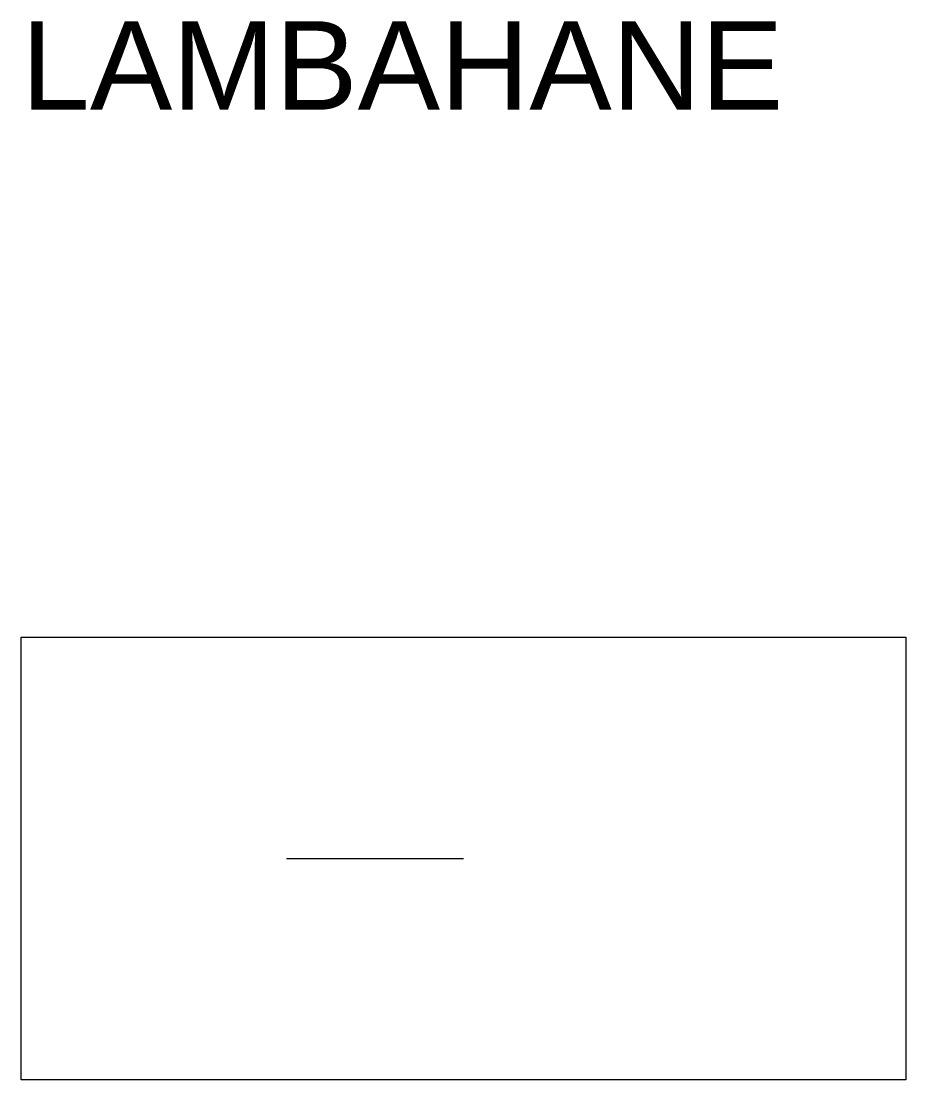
# Model space of a CAD drawing. Header units: metres. Extents: x 452813 to 454404, y 4394134 to 4396509.
# Drawn here: x 452813.4 to 452863.4, y 4394133.8 to 4394193.6 of the extents above; entities that cross this region are included whole.
import ezdxf

# ---------------------------------------------------------------- set-up
doc = ezdxf.new("R2010")
doc.units = ezdxf.units.M
for name, color, linetype, lineweight in [('BİNA', 1, 'Continuous', 0), ('GEOFENCE', 3, 'Continuous', 0), ('TEXT', 30, 'Continuous', 0)]:
    doc.layers.add(name, color=color, linetype=linetype, lineweight=lineweight)

msp = doc.modelspace()

# ---------------------------------------------------------------- linework, layer by layer
at = {"layer": 'BİNA'}
for p, q in [((452813.402, 4394158.828, 880.8), (452863.402, 4394158.828, 880.8)), ((452813.402, 4394133.828, 880.8), (452813.402, 4394158.828, 880.8)), ((452863.402, 4394158.828, 880.8), (452863.402, 4394133.828, 880.8)), ((452863.402, 4394133.828, 880.8), (452813.402, 4394133.828, 880.8))]:
    msp.add_line(p, q, dxfattribs=at)
at = {"layer": 'GEOFENCE'}
msp.add_line((452828.402, 4394146.328, 880.8), (452838.402, 4394146.328, 880.8), dxfattribs=at)

# ---------------------------------------------------------------- texts
at = {"layer": 'TEXT', "insert": (452813.402, 4394193.618, 880.8), "char_height": 5, "width": 77.77628, "attachment_point": 1}
msp.add_mtext('{\\fArial|b0|i0|c0|p0;LAMBAHANE}', dxfattribs=at)

doc.saveas('drawing.dxf')
